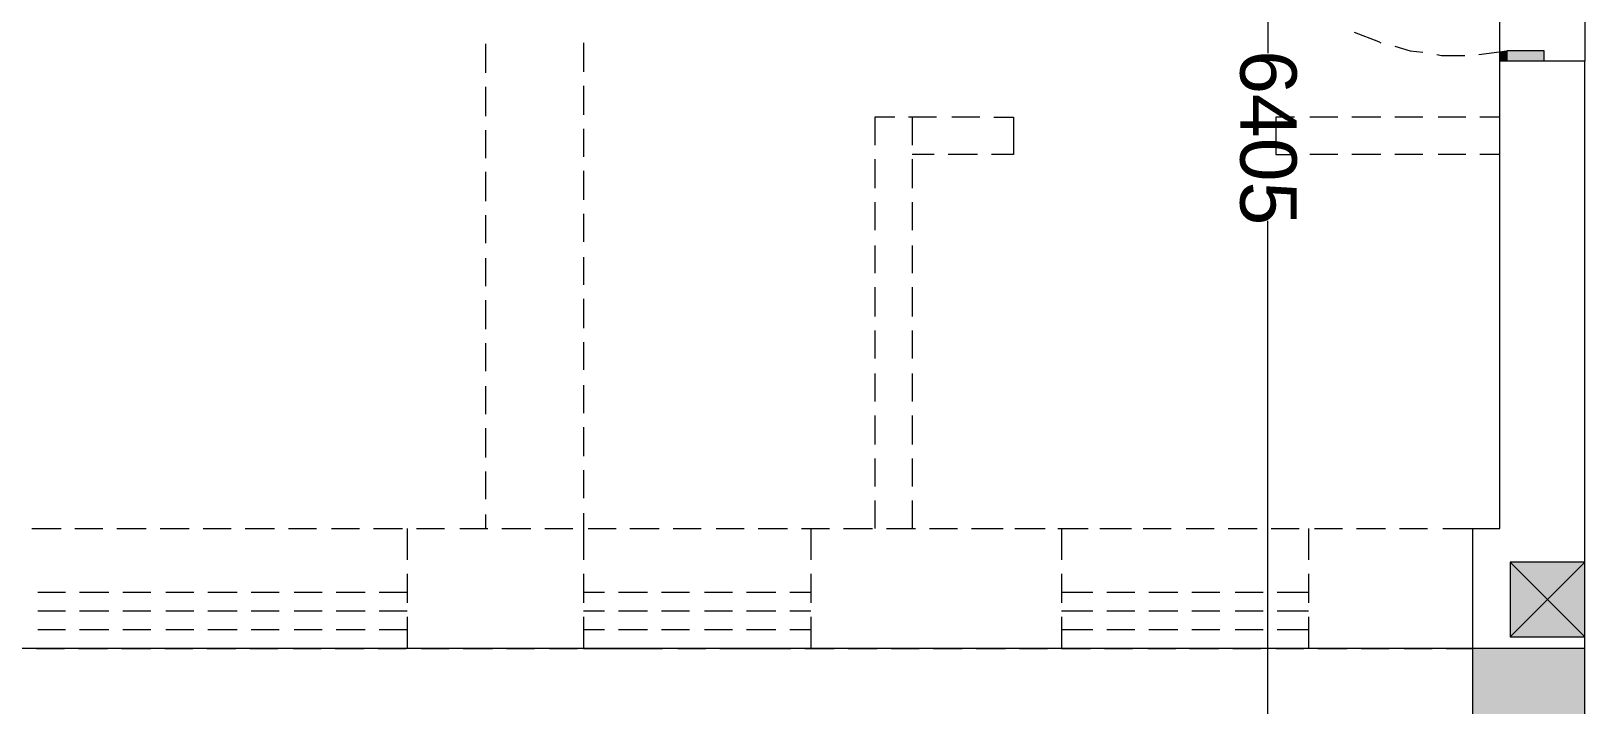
# Model space of a CAD drawing. Header units: millimetres. Extents: x -5841 to 140562, y 1006 to 102310.
# Drawn here: x 73612 to 77769, y 60857 to 62661 of the extents above; entities that cross this region are included whole.
import ezdxf

# ---------------------------------------------------------------- set-up
doc = ezdxf.new("R2010")
doc.units = ezdxf.units.MM
doc.header["$LTSCALE"] = 10
doc.layers.add('PDF17_0', color=7, linetype='Continuous')
doc.layers.add('PDF17_Text', color=7, linetype='Continuous')
doc.layers.add('PDF17_KD - WALL - LOADBEARING', color=7, linetype='Continuous', true_color=0x939598)
doc.styles.add('PDF ArialMT', font='arial.ttf')

msp = doc.modelspace()

# ---------------------------------------------------------------- linework, layer by layer
at = {"layer": 'PDF17_0', "lineweight": 0}
for points in [[(76920.3013, 65480.32932), (76920.3013, 62601.84721)], [(76327.76435, 58875.10169), (76128.17296, 59074.69308), (74653.06783, 59074.69308), (74453.47644, 58875.10169), (74453.47644, 59174.48878), (77469.17762, 59174.48878), (77469.17762, 61008.23469), (77469.17762, 61329.45209), (77540.90578, 61329.45209), (77540.90578, 62580.0169)], [(75613.6014, 58875.10169), (77768.56471, 58875.10169), (77768.56471, 61008.23469), (77768.56471, 62580.0169)], [(76920.3013, 59274.28447), (76920.3013, 62152.76658)], [(77768.56471, 61039.42085), (77568.97332, 61239.01224)], [(77768.56471, 61239.01224), (77568.97332, 61039.42085)]]:
    msp.add_lwpolyline(points, dxfattribs=at)
for points in [[(77768.56471, 63409.56863), (77768.56471, 62580.0169), (77540.90578, 62580.0169), (77540.90578, 63409.56863)], [(77768.56471, 61239.01224), (77568.97332, 61239.01224), (77568.97332, 61039.42085), (77768.56471, 61039.42085)], [(77768.56471, 61008.23469), (69289.04917, 61008.23469), (69285.93056, 59873.05865), (69610.26657, 59873.05865), (69610.26657, 58875.10169), (77768.56471, 58875.10169)]]:
    msp.add_lwpolyline(points, close=True, dxfattribs=at)
at = {"layer": 'PDF17_0', "color": 0, "lineweight": 0, "true_color": 0x939598}
for points in [[(77151.07884, 62657.98229), (77216.56977, 62633.03337), (77222.807, 62629.91475)], [(74827.7103, 62626.79614), (74827.7103, 62548.83075)], [(75089.674, 62629.91475), (75089.674, 62551.94936)], [(77260.23038, 62620.5589), (77300.77239, 62608.08444), (77335.07716, 62604.96583)], [(77372.50054, 62598.7286), (77384.975, 62595.60998), (77447.34731, 62595.60998)], [(77484.7707, 62598.7286), (77559.61747, 62608.08444)], [(77659.41317, 62580.0169), (77659.41317, 62608.08444), (77559.61747, 62608.08444), (77559.61747, 62580.0169)], [(77634.46424, 62580.0169), (77540.90578, 62580.0169)], [(77768.56471, 62580.0169), (77675.00625, 62580.0169)], [(74827.7103, 62511.40736), (74827.7103, 62433.44197)], [(75089.674, 62514.52598), (75089.674, 62436.56059)], [(75922.34434, 62430.32336), (75869.32787, 62430.32336), (75869.32787, 62355.47659)], [(76034.61449, 62430.32336), (75959.76772, 62430.32336)], [(75969.12357, 62430.32336), (75969.12357, 62355.47659)], [(76150.00327, 62430.32336), (76075.1565, 62430.32336)], [(76187.42665, 62430.32336), (76240.44312, 62430.32336), (76240.44312, 62330.52766), (76181.18942, 62330.52766)], [(76992.02945, 62430.32336), (76942.1316, 62430.32336), (76942.1316, 62330.52766), (76992.02945, 62330.52766)], [(77107.41823, 62430.32336), (77032.57145, 62430.32336)], [(77222.807, 62430.32336), (77144.84161, 62430.32336)], [(77335.07716, 62430.32336), (77260.23038, 62430.32336)], [(77450.46593, 62430.32336), (77375.61916, 62430.32336)], [(77540.90578, 62430.32336), (77487.88932, 62430.32336)], [(74827.7103, 62396.01859), (74827.7103, 62321.17182)], [(75089.674, 62399.1372), (75089.674, 62324.29043)], [(75869.32787, 62318.0532), (75869.32787, 62240.08781)], [(76028.37726, 62330.52766), (75969.12357, 62330.52766)], [(75969.12357, 62318.0532), (75969.12357, 62240.08781)], [(76143.76604, 62330.52766), (76065.80065, 62330.52766)], [(77107.41823, 62330.52766), (77032.57145, 62330.52766)], [(77222.807, 62330.52766), (77144.84161, 62330.52766)], [(77335.07716, 62330.52766), (77260.23038, 62330.52766)], [(77450.46593, 62330.52766), (77375.61916, 62330.52766)], [(77540.90578, 62330.52766), (77487.88932, 62330.52766)], [(74827.7103, 62283.74843), (74827.7103, 62205.78304)], [(75089.674, 62286.86705), (75089.674, 62208.90166)], [(75869.32787, 62202.66443), (75869.32787, 62127.81766)], [(75969.12357, 62202.66443), (75969.12357, 62127.81766)], [(74827.7103, 62168.35966), (74827.7103, 62093.51288)], [(75089.674, 62171.47827), (75089.674, 62096.6315)], [(74827.7103, 62052.97088), (74827.7103, 61978.12411)], [(75089.674, 62056.0895), (75089.674, 61981.24273)], [(75869.32787, 62087.27565), (75869.32787, 62012.42888)], [(75969.12357, 62087.27565), (75969.12357, 62012.42888)], [(75869.32787, 61975.0055), (75869.32787, 61897.04011)], [(75969.12357, 61975.0055), (75969.12357, 61897.04011)], [(74827.7103, 61940.70073), (74827.7103, 61862.73534)], [(75089.674, 61943.81934), (75089.674, 61865.85395)], [(75869.32787, 61859.61672), (75869.32787, 61784.76995)], [(75969.12357, 61859.61672), (75969.12357, 61784.76995)], [(74827.7103, 61825.31195), (74827.7103, 61750.46518)], [(75089.674, 61828.43057), (75089.674, 61753.5838)], [(75869.32787, 61744.22795), (75869.32787, 61669.38118)], [(75969.12357, 61744.22795), (75969.12357, 61669.38118)], [(74827.7103, 61709.92318), (74827.7103, 61635.07641)], [(75089.674, 61713.04179), (75089.674, 61638.19502)], [(74827.7103, 61597.65302), (74827.7103, 61519.68763)], [(75089.674, 61600.77164), (75089.674, 61522.80625)], [(75869.32787, 61631.95779), (75869.32787, 61553.9924)], [(75969.12357, 61631.95779), (75969.12357, 61553.9924)], [(75869.32787, 61516.56902), (75869.32787, 61441.72225)], [(75969.12357, 61516.56902), (75969.12357, 61441.72225)], [(74827.7103, 61482.26425), (74827.7103, 61407.41748)], [(75089.674, 61485.38286), (75089.674, 61410.53609)], [(75869.32787, 61404.29886), (75869.32787, 61329.45209)], [(75969.12357, 61404.29886), (75969.12357, 61329.45209)], [(74827.7103, 61366.87547), (74827.7103, 61329.45209)], [(75089.674, 61369.99409), (75089.674, 61329.45209), (75089.674, 61245.24947)], [(73614.56887, 61329.45209), (73692.53426, 61329.45209)], [(73729.95764, 61329.45209), (73804.80441, 61329.45209)], [(73842.2278, 61329.45209), (73920.19319, 61329.45209)], [(73957.61657, 61329.45209), (74035.58196, 61329.45209)], [(74073.00535, 61329.45209), (74147.85212, 61329.45209)], [(74185.2755, 61329.45209), (74263.24089, 61329.45209)], [(74300.66428, 61329.45209), (74375.51105, 61329.45209)], [(74416.05305, 61329.45209), (74490.89982, 61329.45209)], [(74528.32321, 61329.45209), (74606.2886, 61329.45209)], [(74618.76306, 61329.45209), (74618.76306, 61245.24947)], [(74643.71198, 61329.45209), (74718.55875, 61329.45209)], [(74759.10076, 61329.45209), (74833.94753, 61329.45209)], [(74871.37091, 61329.45209), (74949.3363, 61329.45209)], [(74986.75969, 61329.45209), (75061.60646, 61329.45209)], [(75102.14846, 61329.45209), (75176.99523, 61329.45209)], [(75214.41862, 61329.45209), (75292.38401, 61329.45209)], [(75329.80739, 61329.45209), (75404.65416, 61329.45209)], [(75445.19616, 61329.45209), (75520.04294, 61329.45209)], [(75557.46632, 61329.45209), (75635.43171, 61329.45209)], [(75672.8551, 61329.45209), (75747.70187, 61329.45209)], [(75697.80402, 61329.45209), (75697.80402, 61245.24947)], [(75785.12525, 61329.45209), (75863.09064, 61329.45209)], [(75900.51403, 61329.45209), (75978.47942, 61329.45209)], [(76015.9028, 61329.45209), (76090.74957, 61329.45209)], [(76128.17296, 61329.45209), (76206.13835, 61329.45209)], [(76153.12188, 61329.45209), (76212.37558, 61329.45209)], [(76243.56173, 61329.45209), (76318.4085, 61329.45209)], [(76249.79896, 61329.45209), (76324.64574, 61329.45209)], [(76358.95051, 61329.45209), (76433.79728, 61329.45209)], [(76365.18774, 61329.45209), (76440.03451, 61329.45209)], [(76368.30635, 61329.45209), (76368.30635, 61245.24947)], [(76471.22066, 61329.45209), (76549.18605, 61329.45209)], [(76477.45789, 61329.45209), (76555.42328, 61329.45209)], [(76586.60944, 61329.45209), (76661.45621, 61329.45209)], [(76592.84667, 61329.45209), (76652.10036, 61329.45209)], [(76701.99821, 61329.45209), (76776.84498, 61329.45209)], [(76814.26837, 61329.45209), (76892.23376, 61329.45209)], [(76929.65714, 61329.45209), (77004.50391, 61329.45209)], [(77029.45284, 61329.45209), (77029.45284, 61245.24947)], [(77045.04592, 61329.45209), (77119.89269, 61329.45209)], [(77157.31607, 61329.45209), (77235.28146, 61329.45209)], [(77272.70485, 61329.45209), (77347.55162, 61329.45209)], [(77388.09362, 61329.45209), (77469.17762, 61329.45209)], [(74618.76306, 61207.82608), (74618.76306, 61129.8607)], [(75089.674, 61207.82608), (75089.674, 61129.8607)], [(75697.80402, 61207.82608), (75697.80402, 61129.8607)], [(76368.30635, 61207.82608), (76368.30635, 61129.8607)], [(77029.45284, 61207.82608), (77029.45284, 61129.8607)], [(73705.00872, 61157.92824), (73630.16195, 61157.92824)], [(73820.39749, 61157.92824), (73742.4321, 61157.92824)], [(73932.66765, 61157.92824), (73857.82088, 61157.92824)], [(74048.05642, 61157.92824), (73973.20965, 61157.92824)], [(74163.4452, 61157.92824), (74085.47981, 61157.92824)], [(74275.71535, 61157.92824), (74200.86858, 61157.92824)], [(74391.10413, 61157.92824), (74316.25735, 61157.92824)], [(74506.4929, 61157.92824), (74428.52751, 61157.92824)], [(74618.76306, 61157.92824), (74543.91629, 61157.92824)], [(75145.80908, 61157.92824), (75089.674, 61157.92824)], [(75261.19785, 61157.92824), (75183.23246, 61157.92824)], [(75373.46801, 61157.92824), (75298.62124, 61157.92824)], [(75488.85678, 61157.92824), (75414.01001, 61157.92824)], [(75604.24556, 61157.92824), (75526.28017, 61157.92824)], [(75697.80402, 61157.92824), (75641.66894, 61157.92824)], [(76452.50897, 61157.92824), (76368.30635, 61157.92824)], [(76564.77913, 61157.92824), (76489.93236, 61157.92824)], [(76680.1679, 61157.92824), (76602.20251, 61157.92824)], [(76792.43806, 61157.92824), (76717.59129, 61157.92824)], [(76907.82683, 61157.92824), (76832.98006, 61157.92824)], [(77029.45284, 61157.92824), (76945.25022, 61157.92824)], [(73705.00872, 61108.03039), (73630.16195, 61108.03039)], [(73820.39749, 61108.03039), (73742.4321, 61108.03039)], [(73932.66765, 61108.03039), (73857.82088, 61108.03039)], [(74048.05642, 61108.03039), (73973.20965, 61108.03039)], [(74163.4452, 61108.03039), (74085.47981, 61108.03039)], [(74275.71535, 61108.03039), (74200.86858, 61108.03039)], [(74391.10413, 61108.03039), (74316.25735, 61108.03039)], [(74506.4929, 61108.03039), (74428.52751, 61108.03039)], [(74618.76306, 61108.03039), (74543.91629, 61108.03039)], [(75145.80908, 61108.03039), (75089.674, 61108.03039)], [(75261.19785, 61108.03039), (75183.23246, 61108.03039)], [(75373.46801, 61108.03039), (75298.62124, 61108.03039)], [(75488.85678, 61108.03039), (75414.01001, 61108.03039)], [(75604.24556, 61108.03039), (75526.28017, 61108.03039)], [(75697.80402, 61108.03039), (75641.66894, 61108.03039)], [(76452.50897, 61108.03039), (76368.30635, 61108.03039)], [(76564.77913, 61108.03039), (76489.93236, 61108.03039)], [(76680.1679, 61108.03039), (76602.20251, 61108.03039)], [(76792.43806, 61108.03039), (76717.59129, 61108.03039)], [(76907.82683, 61108.03039), (76832.98006, 61108.03039)], [(77029.45284, 61108.03039), (76945.25022, 61108.03039)], [(73705.00872, 61058.13254), (73630.16195, 61058.13254)], [(73820.39749, 61058.13254), (73742.4321, 61058.13254)], [(73932.66765, 61058.13254), (73857.82088, 61058.13254)], [(74048.05642, 61058.13254), (73973.20965, 61058.13254)], [(74163.4452, 61058.13254), (74085.47981, 61058.13254)], [(74275.71535, 61058.13254), (74200.86858, 61058.13254)], [(74391.10413, 61058.13254), (74316.25735, 61058.13254)], [(74506.4929, 61058.13254), (74428.52751, 61058.13254)], [(74618.76306, 61092.43731), (74618.76306, 61008.23469), (74543.91629, 61008.23469)], [(74618.76306, 61058.13254), (74543.91629, 61058.13254)], [(75089.674, 61092.43731), (75089.674, 61008.23469), (75152.04631, 61008.23469)], [(75145.80908, 61058.13254), (75089.674, 61058.13254)], [(75261.19785, 61058.13254), (75183.23246, 61058.13254)], [(75373.46801, 61058.13254), (75298.62124, 61058.13254)], [(75488.85678, 61058.13254), (75414.01001, 61058.13254)], [(75604.24556, 61058.13254), (75526.28017, 61058.13254)], [(75697.80402, 61058.13254), (75641.66894, 61058.13254)], [(75697.80402, 61092.43731), (75697.80402, 61008.23469)], [(76368.30635, 61092.43731), (76368.30635, 61008.23469), (76446.27174, 61008.23469)], [(76452.50897, 61058.13254), (76368.30635, 61058.13254)], [(76564.77913, 61058.13254), (76489.93236, 61058.13254)], [(76680.1679, 61058.13254), (76602.20251, 61058.13254)], [(76792.43806, 61058.13254), (76717.59129, 61058.13254)], [(76907.82683, 61058.13254), (76832.98006, 61058.13254)], [(77029.45284, 61092.43731), (77029.45284, 61008.23469), (76939.01299, 61008.23469)], [(77029.45284, 61058.13254), (76945.25022, 61058.13254)], [(73627.04333, 61008.23469), (73701.8901, 61008.23469)], [(73705.00872, 61008.23469), (73630.16195, 61008.23469)], [(73739.31349, 61008.23469), (73817.27888, 61008.23469)], [(73820.39749, 61008.23469), (73742.4321, 61008.23469)], [(73854.70226, 61008.23469), (73932.66765, 61008.23469), (73857.82088, 61008.23469)], [(73970.09103, 61008.23469), (74044.93781, 61008.23469)], [(74048.05642, 61008.23469), (73973.20965, 61008.23469)], [(74082.36119, 61008.23469), (74160.32658, 61008.23469)], [(74163.4452, 61008.23469), (74085.47981, 61008.23469)], [(74197.74997, 61008.23469), (74272.59674, 61008.23469)], [(74275.71535, 61008.23469), (74200.86858, 61008.23469)], [(74313.13874, 61008.23469), (74387.98551, 61008.23469)], [(74391.10413, 61008.23469), (74316.25735, 61008.23469)], [(74425.4089, 61008.23469), (74503.37428, 61008.23469)], [(74506.4929, 61008.23469), (74428.52751, 61008.23469)], [(74540.79767, 61008.23469), (74615.64444, 61008.23469)], [(74656.18644, 61008.23469), (74731.03322, 61008.23469)], [(74768.4566, 61008.23469), (74846.42199, 61008.23469)], [(74883.84538, 61008.23469), (74958.69215, 61008.23469)], [(74999.23415, 61008.23469), (75074.08092, 61008.23469)], [(75111.50431, 61008.23469), (75189.46969, 61008.23469), (75267.43508, 61008.23469)], [(75226.89308, 61008.23469), (75301.73985, 61008.23469)], [(75379.70524, 61008.23469), (75304.85847, 61008.23469)], [(75342.28185, 61008.23469), (75417.12863, 61008.23469)], [(75495.09401, 61008.23469), (75420.24724, 61008.23469)], [(75454.55201, 61008.23469), (75532.5174, 61008.23469), (75610.48279, 61008.23469)], [(75569.94078, 61008.23469), (75644.78756, 61008.23469)], [(75710.27848, 61008.23469), (75647.90617, 61008.23469)], [(75682.21094, 61008.23469), (75760.17633, 61008.23469)], [(75797.59972, 61008.23469), (75875.5651, 61008.23469)], [(75912.98849, 61008.23469), (75987.83526, 61008.23469)], [(76025.25865, 61008.23469), (76103.22404, 61008.23469)], [(76140.64742, 61008.23469), (76218.61281, 61008.23469)], [(76256.03619, 61008.23469), (76330.88297, 61008.23469)], [(76443.15312, 61008.23469), (76352.71327, 61008.23469)], [(76555.42328, 61008.23469), (76480.57651, 61008.23469)], [(76483.69513, 61008.23469), (76558.5419, 61008.23469)], [(76670.81206, 61008.23469), (76595.96528, 61008.23469)], [(76599.0839, 61008.23469), (76673.93067, 61008.23469)], [(76786.20083, 61008.23469), (76708.23544, 61008.23469)], [(76711.35406, 61008.23469), (76789.31944, 61008.23469)], [(76898.47099, 61008.23469), (76823.62422, 61008.23469)], [(76826.74283, 61008.23469), (76901.5896, 61008.23469)], [(76942.1316, 61008.23469), (77016.97838, 61008.23469)], [(77054.40176, 61008.23469), (77132.36715, 61008.23469)], [(77169.79054, 61008.23469), (77244.63731, 61008.23469)], [(77285.17931, 61008.23469), (77360.02608, 61008.23469)], [(77397.44947, 61008.23469), (77469.17762, 61008.23469)]]:
    msp.add_lwpolyline(points, dxfattribs=at)
at = {"layer": 'PDF17_KD - WALL - LOADBEARING', "color": 0, "true_color": 0x636466, "transparency": 33554559}
for points in [[(77559.61747, 62580.0169), (77559.61747, 62608.08444), (77540.90578, 62580.0169)], [(77559.61747, 62608.08444), (77540.90578, 62580.0169), (77540.90578, 62604.96583)], [(77659.41317, 62580.0169), (77659.41317, 62608.08444), (77559.61747, 62580.0169)], [(77659.41317, 62608.08444), (77559.61747, 62580.0169), (77559.61747, 62608.08444)], [(77768.56471, 60786.81299), (77768.56471, 61008.23469), (77469.17762, 60786.81299)], [(77768.56471, 61008.23469), (77469.17762, 60786.81299), (77469.17762, 61008.23469)]]:
    msp.add_solid(points, dxfattribs=at)
at = {"layer": 'PDF17_KD - WALL - LOADBEARING', "color": 0, "true_color": 0xc78733, "transparency": 33554559}
for points in [[(77668.76902, 61239.01224), (77668.76902, 61139.21654), (77568.97332, 61239.01224)], [(77668.76902, 61139.21654), (77568.97332, 61239.01224), (77568.97332, 61039.42085)], [(77768.56471, 61039.42085), (77768.56471, 61239.01224), (77668.76902, 61139.21654)], [(77768.56471, 61239.01224), (77668.76902, 61139.21654), (77668.76902, 61239.01224)], [(77668.76902, 61139.21654), (77668.76902, 61039.42085), (77568.97332, 61039.42085)], [(77768.56471, 61039.42085), (77668.76902, 61039.42085), (77668.76902, 61139.21654)]]:
    msp.add_solid(points, dxfattribs=at)

# ---------------------------------------------------------------- texts
at = {"layer": 'PDF17_Text', "insert": (76921.07222, 62609.75638), "char_height": 150.87259, "attachment_point": 4, "rotation": 270, "style": 'PDF ArialMT'}
msp.add_mtext('6405', dxfattribs=at)

doc.saveas('drawing.dxf')
